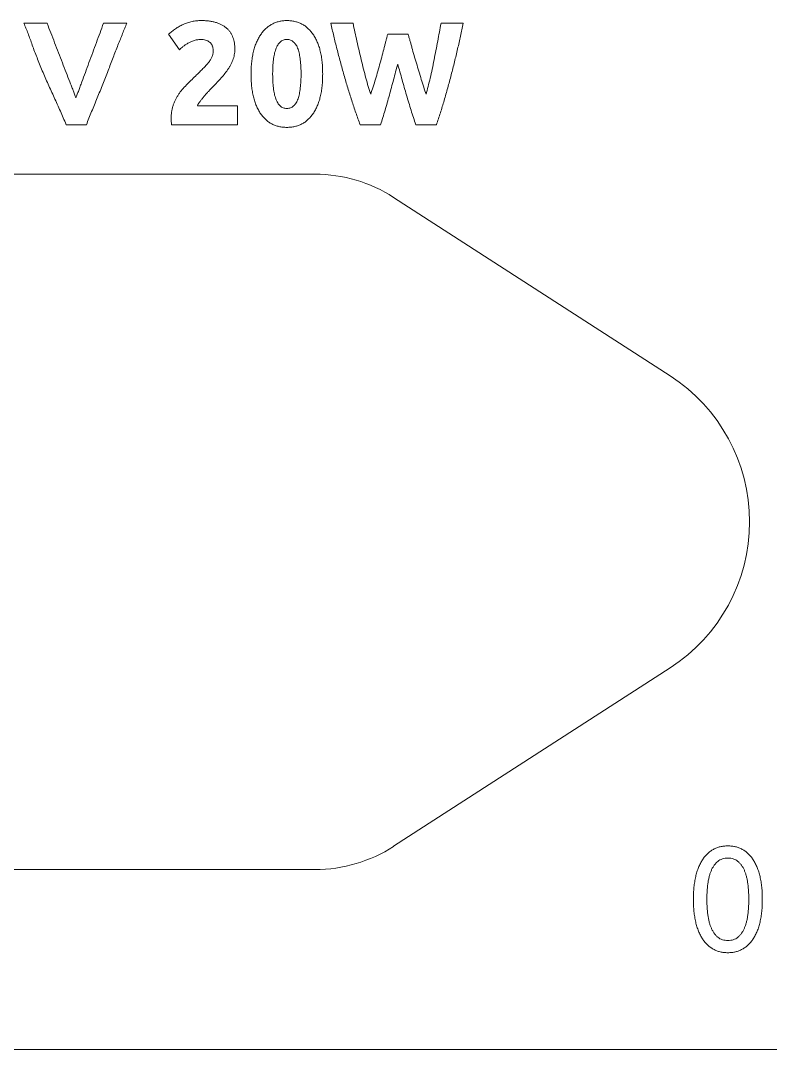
# Model space of a CAD drawing. Header units: millimetres. Extents: x 0 to 106, y -84 to 99.
# Drawn here: x 52.83 to 78.72, y 0 to 35.51 of the extents above; entities that cross this region are included whole.
import ezdxf

# ---------------------------------------------------------------- set-up
doc = ezdxf.new("R2010")
doc.units = ezdxf.units.MM
doc.layers.get('0').update_dxf_attribs({"lineweight": 5})
doc.layers.add('Layer1', color=50, linetype='Continuous', lineweight=15)

msp = doc.modelspace()

# ---------------------------------------------------------------- linework, layer by layer
for p, q in [((52.949, 35.419), (53.749, 35.419)), ((55.695, 35.419), (56.495, 35.419)), ((63.542, 35.419), (64.311, 35.419)), ((67.347, 35.419), (68.115, 35.419)), ((58.315, 34.506), (57.942, 35.038)), ((65.506, 35.045), (66.21, 35.045)), ((58.939, 32.572), (60.322, 32.572)), ((60.322, 32.572), (60.322, 31.919)), ((55.103, 31.919), (54.405, 31.919)), ((60.322, 31.919), (58.046, 31.919)), ((65.262, 31.919), (64.553, 31.919)), ((67.19, 31.919), (66.476, 31.919))]:
    msp.add_line(p, q)
for points, knots in [([(59.073, 35.512), (59.122, 35.511), (59.216, 35.51), (59.352, 35.497), (59.477, 35.474), (59.592, 35.444), (59.697, 35.405), (59.792, 35.359), (59.878, 35.306), (59.954, 35.245), (60.021, 35.177), (60.078, 35.102), (60.126, 35.02), (60.164, 34.931), (60.192, 34.835), (60.214, 34.734), (60.226, 34.627), (60.228, 34.553), (60.229, 34.515)], [0, 0, 0, 0, 0.0837105, 0.1618898, 0.2345962, 0.3025891, 0.3663921, 0.4268295, 0.4845243, 0.5398656, 0.5943012, 0.6480215, 0.7021977, 0.7572965, 0.8142002, 0.8731955, 0.935105, 1, 1, 1, 1]), ([(54.405, 31.919), (54.339, 32.075), (54.207, 32.39), (53.994, 32.855), (53.783, 33.318), (53.616, 33.703), (53.488, 34.007), (53.4, 34.23), (53.315, 34.448), (53.237, 34.661), (53.164, 34.867), (53.091, 35.062), (53.02, 35.244), (52.972, 35.362), (52.949, 35.419)], [0, 0, 0, 0, 0.1343962, 0.2698527, 0.4047044, 0.5369809, 0.6017955, 0.6651385, 0.7267373, 0.7869625, 0.8448055, 0.8996281, 0.9512606, 1, 1, 1, 1]), ([(53.749, 35.419), (53.791, 35.309), (53.878, 35.085), (54.008, 34.746), (54.142, 34.403), (54.274, 34.061), (54.404, 33.727), (54.508, 33.456), (54.588, 33.25), (54.644, 33.107), (54.696, 32.973), (54.729, 32.888), (54.745, 32.846)], [0, 0, 0, 0, 0.128693, 0.260972, 0.39477, 0.528567, 0.659519, 0.784777, 0.844019, 0.899922, 0.951802, 1, 1, 1, 1]), ([(54.745, 32.846), (54.76, 32.887), (54.791, 32.972), (54.84, 33.104), (54.892, 33.247), (54.97, 33.453), (55.07, 33.726), (55.195, 34.063), (55.322, 34.407), (55.449, 34.751), (55.573, 35.088), (55.655, 35.31), (55.695, 35.419)], [0, 0, 0, 0, 0.047273, 0.098591, 0.154111, 0.213675, 0.340118, 0.471945, 0.606634, 0.741232, 0.873308, 1, 1, 1, 1]), ([(56.495, 35.419), (56.473, 35.361), (56.426, 35.243), (56.352, 35.06), (56.276, 34.866), (56.194, 34.664), (56.111, 34.453), (56.025, 34.235), (55.94, 34.011), (55.822, 33.704), (55.67, 33.313), (55.479, 32.844), (55.287, 32.379), (55.163, 32.071), (55.103, 31.919)], [0, 0, 0, 0, 0.049352, 0.101651, 0.156826, 0.21502, 0.275407, 0.337556, 0.40122, 0.466537, 0.599716, 0.735264, 0.869809, 1, 1, 1, 1]), ([(57.942, 35.038), (57.979, 35.072), (58.054, 35.14), (58.178, 35.229), (58.31, 35.31), (58.45, 35.381), (58.597, 35.44), (58.751, 35.481), (58.91, 35.508), (59.018, 35.511), (59.073, 35.512)], [0, 0, 0, 0, 0.1201541, 0.2410367, 0.363508, 0.4891756, 0.6158529, 0.7421839, 0.8697957, 1, 1, 1, 1]), ([(60.789, 33.671), (60.789, 33.743), (60.791, 33.883), (60.809, 34.086), (60.834, 34.276), (60.872, 34.454), (60.92, 34.618), (60.977, 34.77), (61.045, 34.907), (61.121, 35.032), (61.208, 35.142), (61.301, 35.241), (61.405, 35.323), (61.514, 35.392), (61.632, 35.447), (61.757, 35.484), (61.889, 35.509), (61.979, 35.511), (62.025, 35.512)], [0, 0, 0, 0, 0.086822, 0.16862, 0.245589, 0.318459, 0.387217, 0.452187, 0.513692, 0.572285, 0.62848, 0.682608, 0.735181, 0.78709, 0.839049, 0.891179, 0.944501, 1, 1, 1, 1]), ([(62.025, 35.512), (62.072, 35.511), (62.164, 35.508), (62.298, 35.485), (62.425, 35.448), (62.543, 35.396), (62.654, 35.328), (62.756, 35.245), (62.85, 35.147), (62.936, 35.035), (63.014, 34.909), (63.08, 34.77), (63.137, 34.618), (63.182, 34.453), (63.219, 34.276), (63.244, 34.085), (63.259, 33.882), (63.261, 33.743), (63.262, 33.671)], [0, 0, 0, 0, 0.056499, 0.110762, 0.16293, 0.214372, 0.266065, 0.318435, 0.372603, 0.42909, 0.488157, 0.549745, 0.614689, 0.682998, 0.755241, 0.832227, 0.913732, 1, 1, 1, 1]), ([(64.553, 31.919), (64.504, 32.056), (64.403, 32.333), (64.263, 32.757), (64.125, 33.192), (63.995, 33.636), (63.871, 34.085), (63.753, 34.532), (63.644, 34.976), (63.576, 35.272), (63.542, 35.419)], [0, 0, 0, 0, 0.120009, 0.242521, 0.367706, 0.495295, 0.623545, 0.750307, 0.875753, 1, 1, 1, 1]), ([(64.311, 35.419), (64.332, 35.317), (64.374, 35.111), (64.443, 34.797), (64.517, 34.477), (64.592, 34.156), (64.672, 33.84), (64.751, 33.533), (64.832, 33.243), (64.891, 33.057), (64.919, 32.967)], [0, 0, 0, 0, 0.122875, 0.250525, 0.381089, 0.512477, 0.642455, 0.768589, 0.888544, 1, 1, 1, 1]), ([(66.832, 32.967), (66.856, 33.057), (66.905, 33.243), (66.975, 33.533), (67.044, 33.839), (67.108, 34.156), (67.171, 34.478), (67.232, 34.798), (67.291, 35.111), (67.328, 35.317), (67.347, 35.419)], [0, 0, 0, 0, 0.110955, 0.230731, 0.356892, 0.48673, 0.618107, 0.748748, 0.876652, 1, 1, 1, 1]), ([(68.115, 35.419), (68.084, 35.272), (68.022, 34.976), (67.921, 34.532), (67.814, 34.085), (67.7, 33.637), (67.582, 33.192), (67.457, 32.757), (67.328, 32.333), (67.236, 32.056), (67.19, 31.919)], [0, 0, 0, 0, 0.124521, 0.250218, 0.377111, 0.505463, 0.633002, 0.758008, 0.880327, 1, 1, 1, 1]), ([(59.05, 34.859), (59.028, 34.858), (58.984, 34.857), (58.92, 34.849), (58.858, 34.836), (58.78, 34.81), (58.688, 34.772), (58.587, 34.717), (58.497, 34.66), (58.423, 34.603), (58.363, 34.552), (58.329, 34.52), (58.315, 34.506)], [0, 0, 0, 0, 0.07869, 0.156153, 0.23119, 0.306329, 0.451191, 0.589918, 0.717606, 0.832907, 0.928312, 1, 1, 1, 1]), ([(59.482, 34.454), (59.482, 34.472), (59.481, 34.506), (59.475, 34.556), (59.466, 34.602), (59.452, 34.643), (59.434, 34.681), (59.413, 34.714), (59.387, 34.744), (59.348, 34.776), (59.292, 34.81), (59.218, 34.839), (59.136, 34.856), (59.079, 34.858), (59.05, 34.859)], [0, 0, 0, 0, 0.078735, 0.152521, 0.220788, 0.285537, 0.346279, 0.403971, 0.461249, 0.517823, 0.631488, 0.747159, 0.869319, 1, 1, 1, 1]), ([(62.025, 34.859), (62.003, 34.858), (61.959, 34.857), (61.897, 34.839), (61.841, 34.811), (61.791, 34.773), (61.747, 34.723), (61.706, 34.667), (61.672, 34.6), (61.64, 34.526), (61.615, 34.443), (61.592, 34.353), (61.573, 34.256), (61.559, 34.151), (61.548, 34.04), (61.542, 33.922), (61.536, 33.799), (61.535, 33.714), (61.535, 33.671)], [0, 0, 0, 0, 0.0476944, 0.0927142, 0.1359446, 0.1801951, 0.2263028, 0.275217, 0.3283998, 0.3856197, 0.4469247, 0.5124945, 0.583054, 0.6576935, 0.7371619, 0.820547, 0.9079819, 1, 1, 1, 1]), ([(62.515, 33.671), (62.515, 33.714), (62.515, 33.799), (62.509, 33.922), (62.501, 34.04), (62.491, 34.151), (62.476, 34.255), (62.459, 34.353), (62.437, 34.443), (62.412, 34.526), (62.382, 34.6), (62.348, 34.667), (62.307, 34.724), (62.262, 34.773), (62.211, 34.812), (62.154, 34.839), (62.092, 34.856), (62.048, 34.858), (62.025, 34.859)], [0, 0, 0, 0, 0.091903, 0.179229, 0.262544, 0.341914, 0.41646, 0.486742, 0.552106, 0.61318, 0.669936, 0.723052, 0.771905, 0.818656, 0.863263, 0.906903, 0.952365, 1, 1, 1, 1]), ([(64.919, 32.967), (64.948, 33.052), (65.007, 33.227), (65.088, 33.495), (65.168, 33.771), (65.246, 34.048), (65.321, 34.318), (65.376, 34.539), (65.42, 34.709), (65.449, 34.827), (65.479, 34.939), (65.497, 35.011), (65.506, 35.045)], [0, 0, 0, 0, 0.1245651, 0.255571, 0.3898445, 0.5234225, 0.6542732, 0.7801036, 0.84003, 0.8967629, 0.9501422, 1, 1, 1, 1]), ([(66.21, 35.045), (66.221, 35.01), (66.242, 34.937), (66.274, 34.823), (66.309, 34.702), (66.355, 34.531), (66.418, 34.309), (66.498, 34.037), (66.582, 33.761), (66.665, 33.486), (66.747, 33.221), (66.805, 33.05), (66.832, 32.967)], [0, 0, 0, 0, 0.051479, 0.105634, 0.163622, 0.22429, 0.351114, 0.482467, 0.616231, 0.750415, 0.879682, 1, 1, 1, 1]), ([(58.907, 33.635), (58.945, 33.672), (59.02, 33.745), (59.128, 33.851), (59.227, 33.953), (59.313, 34.053), (59.385, 34.151), (59.439, 34.25), (59.476, 34.351), (59.48, 34.42), (59.482, 34.454)], [0, 0, 0, 0, 0.157239, 0.304929, 0.443607, 0.571595, 0.68969, 0.79872, 0.901386, 1, 1, 1, 1]), ([(60.229, 34.515), (60.228, 34.484), (60.226, 34.421), (60.212, 34.328), (60.191, 34.236), (60.16, 34.147), (60.121, 34.06), (60.079, 33.974), (60.031, 33.89), (59.959, 33.779), (59.859, 33.645), (59.727, 33.492), (59.589, 33.347), (59.496, 33.253), (59.451, 33.207)], [0, 0, 0, 0, 0.0607223, 0.1205725, 0.1805535, 0.2407573, 0.30178, 0.3627117, 0.4249846, 0.4877555, 0.6155122, 0.7458828, 0.8752777, 1, 1, 1, 1]), ([(65.852, 34.007), (65.804, 33.829), (65.708, 33.472), (65.588, 33.028), (65.491, 32.676), (65.417, 32.418), (65.341, 32.166), (65.288, 32.001), (65.262, 31.919)], [0, 0, 0, 0, 0.25542, 0.510516, 0.63637, 0.760143, 0.881207, 1, 1, 1, 1]), ([(66.476, 31.919), (66.449, 32.001), (66.393, 32.166), (66.313, 32.418), (66.234, 32.676), (66.13, 33.027), (66.004, 33.472), (65.903, 33.829), (65.852, 34.007)], [0, 0, 0, 0, 0.1187884, 0.2399142, 0.3638127, 0.4897592, 0.7448104, 1, 1, 1, 1]), ([(58.035, 32.182), (58.036, 32.222), (58.038, 32.3), (58.053, 32.414), (58.077, 32.523), (58.112, 32.627), (58.154, 32.727), (58.203, 32.823), (58.256, 32.916), (58.335, 33.034), (58.446, 33.176), (58.595, 33.332), (58.753, 33.481), (58.855, 33.584), (58.907, 33.635)], [0, 0, 0, 0, 0.068042, 0.133634, 0.19728, 0.25966, 0.321705, 0.382881, 0.443972, 0.505046, 0.627764, 0.751385, 0.875845, 1, 1, 1, 1]), ([(62.025, 31.825), (61.978, 31.827), (61.886, 31.829), (61.752, 31.853), (61.626, 31.89), (61.508, 31.943), (61.396, 32.009), (61.295, 32.093), (61.2, 32.19), (61.114, 32.303), (61.037, 32.428), (60.971, 32.569), (60.914, 32.721), (60.868, 32.886), (60.832, 33.064), (60.807, 33.255), (60.791, 33.459), (60.79, 33.599), (60.789, 33.671)], [0, 0, 0, 0, 0.056405, 0.110576, 0.162656, 0.214131, 0.265586, 0.317869, 0.371945, 0.428338, 0.487305, 0.549054, 0.613889, 0.682083, 0.754777, 0.831634, 0.913293, 1, 1, 1, 1]), ([(61.535, 33.671), (61.535, 33.628), (61.536, 33.543), (61.542, 33.419), (61.548, 33.301), (61.559, 33.189), (61.573, 33.083), (61.592, 32.985), (61.615, 32.895), (61.64, 32.811), (61.672, 32.737), (61.706, 32.67), (61.747, 32.614), (61.791, 32.565), (61.841, 32.526), (61.897, 32.499), (61.959, 32.481), (62.003, 32.48), (62.025, 32.479)], [0, 0, 0, 0, 0.091733, 0.178897, 0.263052, 0.342788, 0.418217, 0.488558, 0.554424, 0.61603, 0.673073, 0.725636, 0.774398, 0.820363, 0.864477, 0.907573, 0.952453, 1, 1, 1, 1]), ([(62.025, 32.479), (62.048, 32.48), (62.092, 32.481), (62.154, 32.499), (62.211, 32.526), (62.262, 32.565), (62.307, 32.614), (62.348, 32.671), (62.382, 32.737), (62.412, 32.812), (62.437, 32.895), (62.459, 32.985), (62.476, 33.083), (62.491, 33.189), (62.501, 33.301), (62.509, 33.419), (62.515, 33.543), (62.515, 33.628), (62.515, 33.671)], [0, 0, 0, 0, 0.047487, 0.092809, 0.136314, 0.180782, 0.227388, 0.27609, 0.328588, 0.385168, 0.446544, 0.512206, 0.582271, 0.657606, 0.737242, 0.821325, 0.908381, 1, 1, 1, 1]), ([(63.262, 33.671), (63.261, 33.599), (63.259, 33.459), (63.244, 33.255), (63.219, 33.064), (63.182, 32.886), (63.137, 32.721), (63.08, 32.569), (63.014, 32.428), (62.936, 32.303), (62.85, 32.19), (62.756, 32.093), (62.654, 32.009), (62.543, 31.943), (62.425, 31.89), (62.298, 31.853), (62.164, 31.829), (62.072, 31.827), (62.025, 31.825)], [0, 0, 0, 0, 0.086707, 0.168366, 0.245223, 0.317917, 0.386111, 0.450946, 0.512695, 0.571662, 0.628055, 0.682131, 0.734414, 0.785869, 0.837344, 0.889424, 0.943595, 1, 1, 1, 1]), ([(59.451, 33.207), (59.427, 33.182), (59.376, 33.129), (59.299, 33.047), (59.22, 32.96), (59.144, 32.871), (59.076, 32.784), (59.022, 32.716), (58.986, 32.665), (58.964, 32.632), (58.948, 32.601), (58.942, 32.581), (58.939, 32.572)], [0, 0, 0, 0, 0.127212, 0.26769, 0.412704, 0.557387, 0.694225, 0.819259, 0.874846, 0.923266, 0.965079, 1, 1, 1, 1]), ([(58.046, 31.919), (58.043, 31.94), (58.037, 31.987), (58.035, 32.048), (58.035, 32.098), (58.035, 32.132), (58.035, 32.159), (58.035, 32.175), (58.035, 32.182)], [0, 0, 0, 0, 0.24215, 0.538224, 0.690306, 0.817502, 0.919811, 1, 1, 1, 1]), ([(76.06, 5.182), (76.061, 5.253), (76.063, 5.393), (76.077, 5.596), (76.102, 5.786), (76.136, 5.963), (76.18, 6.127), (76.233, 6.28), (76.298, 6.419), (76.371, 6.545), (76.454, 6.658), (76.545, 6.756), (76.644, 6.839), (76.75, 6.908), (76.864, 6.961), (76.986, 6.998), (77.115, 7.021), (77.204, 7.024), (77.25, 7.025)], [0, 0, 0, 0, 0.087383, 0.16992, 0.24757, 0.320572, 0.389607, 0.454984, 0.51699, 0.576313, 0.632877, 0.686724, 0.738858, 0.78987, 0.840481, 0.891623, 0.944544, 1, 1, 1, 1]), ([(77.25, 7.025), (77.295, 7.024), (77.384, 7.021), (77.514, 6.998), (77.635, 6.961), (77.749, 6.908), (77.856, 6.839), (77.954, 6.756), (78.045, 6.658), (78.127, 6.545), (78.201, 6.419), (78.265, 6.28), (78.319, 6.127), (78.364, 5.963), (78.398, 5.786), (78.422, 5.596), (78.437, 5.393), (78.439, 5.253), (78.44, 5.182)], [0, 0, 0, 0, 0.055463, 0.108391, 0.159539, 0.210156, 0.261175, 0.313089, 0.366943, 0.423514, 0.482844, 0.544859, 0.610344, 0.679387, 0.752399, 0.830058, 0.912606, 1, 1, 1, 1]), ([(77.25, 6.605), (77.217, 6.604), (77.153, 6.601), (77.061, 6.579), (76.977, 6.543), (76.902, 6.492), (76.836, 6.429), (76.776, 6.357), (76.723, 6.274), (76.678, 6.182), (76.64, 6.081), (76.607, 5.971), (76.58, 5.854), (76.56, 5.728), (76.545, 5.598), (76.534, 5.463), (76.528, 5.323), (76.527, 5.229), (76.526, 5.182)], [0, 0, 0, 0, 0.055625, 0.107952, 0.158562, 0.209164, 0.260332, 0.313154, 0.367865, 0.425568, 0.486312, 0.550662, 0.618543, 0.690149, 0.764614, 0.840882, 0.919453, 1, 1, 1, 1]), ([(77.973, 5.182), (77.973, 5.229), (77.972, 5.323), (77.965, 5.463), (77.954, 5.598), (77.939, 5.728), (77.919, 5.854), (77.892, 5.971), (77.86, 6.081), (77.821, 6.182), (77.777, 6.274), (77.724, 6.357), (77.664, 6.429), (77.596, 6.492), (77.522, 6.543), (77.438, 6.58), (77.347, 6.601), (77.283, 6.604), (77.25, 6.605)], [0, 0, 0, 0, 0.080554, 0.15913, 0.235403, 0.309874, 0.381486, 0.449372, 0.513727, 0.574475, 0.632183, 0.686898, 0.739724, 0.791197, 0.841802, 0.89204, 0.944371, 1, 1, 1, 1]), ([(77.25, 3.338), (77.204, 3.34), (77.115, 3.342), (76.986, 3.366), (76.864, 3.402), (76.75, 3.456), (76.643, 3.523), (76.545, 3.606), (76.454, 3.704), (76.371, 3.817), (76.298, 3.944), (76.233, 4.083), (76.18, 4.236), (76.136, 4.4), (76.102, 4.578), (76.077, 4.768), (76.063, 4.97), (76.061, 5.11), (76.06, 5.182)], [0, 0, 0, 0, 0.055448, 0.108363, 0.159499, 0.210103, 0.260949, 0.313077, 0.366918, 0.423474, 0.482789, 0.544788, 0.610157, 0.679468, 0.752462, 0.830101, 0.912628, 1, 1, 1, 1]), ([(76.526, 5.182), (76.527, 5.134), (76.528, 5.04), (76.534, 4.901), (76.545, 4.765), (76.56, 4.634), (76.58, 4.509), (76.607, 4.392), (76.64, 4.283), (76.678, 4.182), (76.723, 4.089), (76.776, 4.007), (76.836, 3.934), (76.902, 3.871), (76.977, 3.82), (77.061, 3.784), (77.153, 3.762), (77.217, 3.76), (77.25, 3.758)], [0, 0, 0, 0, 0.080547, 0.159117, 0.235384, 0.310257, 0.381863, 0.449343, 0.513692, 0.574435, 0.632138, 0.686849, 0.73967, 0.790837, 0.841439, 0.892049, 0.944376, 1, 1, 1, 1]), ([(77.25, 3.758), (77.283, 3.76), (77.347, 3.762), (77.438, 3.784), (77.522, 3.82), (77.596, 3.871), (77.664, 3.934), (77.724, 4.007), (77.777, 4.089), (77.821, 4.182), (77.86, 4.283), (77.892, 4.392), (77.92, 4.509), (77.939, 4.634), (77.954, 4.765), (77.965, 4.901), (77.972, 5.04), (77.973, 5.134), (77.973, 5.182)], [0, 0, 0, 0, 0.0556284, 0.1079595, 0.1581964, 0.2088017, 0.2602738, 0.3130995, 0.3678143, 0.4255212, 0.486269, 0.5506235, 0.6181085, 0.6897199, 0.7645984, 0.8408711, 0.919447, 1, 1, 1, 1]), ([(78.44, 5.182), (78.439, 5.11), (78.437, 4.97), (78.422, 4.768), (78.398, 4.578), (78.364, 4.4), (78.32, 4.235), (78.265, 4.083), (78.201, 3.944), (78.127, 3.817), (78.045, 3.704), (77.954, 3.607), (77.856, 3.523), (77.749, 3.456), (77.635, 3.402), (77.514, 3.366), (77.384, 3.342), (77.295, 3.34), (77.25, 3.338)], [0, 0, 0, 0, 0.087383, 0.16992, 0.24757, 0.320572, 0.389893, 0.45537, 0.517376, 0.576699, 0.633263, 0.68711, 0.739018, 0.78987, 0.840481, 0.891623, 0.944544, 1, 1, 1, 1])]:
    msp.add_open_spline(points, degree=3, knots=knots)
at = {"layer": 'Layer1'}
for p, q in [((63, 30.21), (41, 30.21)), ((75.254, 23.251), (65.712, 29.411)), ((65.712, 7.01), (75.254, 13.17)), ((41, 6.21), (63, 6.21)), ((2, 0), (104, 0))]:
    msp.add_line(p, q, dxfattribs=at)
for centre, radius, start, end in [((63, 25.21), 5, 57.1567, 90), ((72, 18.21), 6, 302.8433, 57.1567), ((63, 11.21), 5, 270, 302.8433)]:
    msp.add_arc(centre, radius, start, end, dxfattribs=at)

doc.saveas('drawing.dxf')
